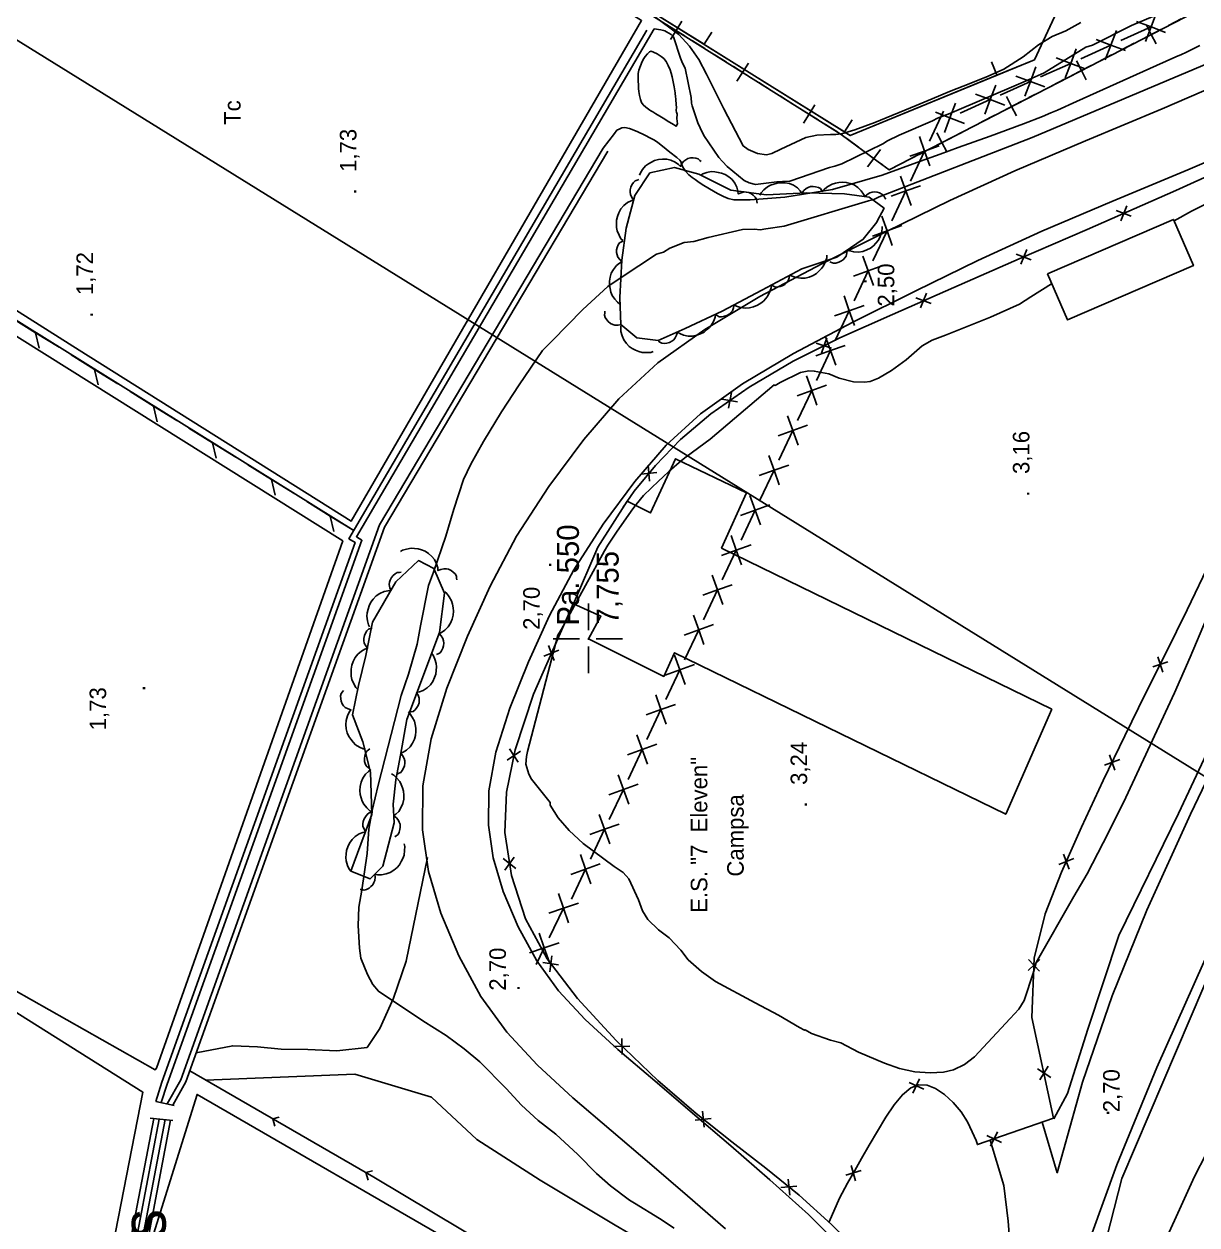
# Model space of a CAD drawing. Extents: x 730854 to 731444, y 4378581 to 4379608.
# Drawn here: x 730984.8 to 731091.1, y 4379229.4 to 4379338.3 of the extents above; entities that cross this region are included whole.
import ezdxf

# ---------------------------------------------------------------- set-up
doc = ezdxf.new("R2010")
doc.units = 0
doc.linetypes.add('DASHED', pattern=[0])
doc.linetypes.add('HIDDEN', pattern=[0])
doc.layers.get('0').update_dxf_attribs({"linetype": 'CONTINUOUS'})
for name, color, linetype in [('1', 7, 'CONTINUOUS'), ('11', 7, 'CONTINUOUS'), ('2', 7, 'CONTINUOUS'), ('22', 7, 'CONTINUOUS'), ('27', 7, 'CONTINUOUS'), ('29', 7, 'CONTINUOUS'), ('30', 7, 'CONTINUOUS'), ('33', 7, 'CONTINUOUS'), ('36', 7, 'CONTINUOUS'), ('44', 7, 'CONTINUOUS'), ('48', 7, 'CONTINUOUS'), ('50', 7, 'CONTINUOUS'), ('51', 7, 'CONTINUOUS'), ('53', 7, 'CONTINUOUS'), ('56', 7, 'CONTINUOUS'), ('57', 7, 'CONTINUOUS'), ('8', 7, 'CONTINUOUS'), ('9', 7, 'CONTINUOUS'), ('PATTERN_CLASS', 7, 'CONTINUOUS')]:
    doc.layers.add(name, color=color, linetype=linetype)

msp = doc.modelspace()

# ---------------------------------------------------------------- linework, layer by layer
at = {"layer": '1', "color": 0, "linetype": 'CONTINUOUS'}
for p, q in [((731046.44, 4379336.44), (731047.13, 4379337.55)), ((731046.43, 4379336.43), (731059.16, 4379328.49)), ((731072.99, 4379333.66), (731072.49, 4379334.86)), ((731059.17, 4379328.5), (731059.86, 4379329.6)), ((731085.16, 4379320.85), (731083.8, 4379321.36)), ((731084.77, 4379321.79), (731084.23, 4379320.44)), ((731076.08, 4379316.9), (731074.72, 4379317.42)), ((731075.69, 4379317.84), (731075.14, 4379316.49)), ((731066.61, 4379313.88), (731066.07, 4379312.53)), ((731067.01, 4379312.94), (731065.64, 4379313.45)), ((731058, 4379308.89), (731056.61, 4379309.34)), ((731057.56, 4379309.81), (731057.09, 4379308.44)), ((731049.48, 4379304.02), (731048.05, 4379304.25)), ((731048.92, 4379304.86), (731048.65, 4379303.43)), ((731042.15, 4379297.61), (731040.7, 4379297.47)), ((731041.38, 4379298.28), (731041.5, 4379296.83)), ((731033.26, 4379281.49), (731031.91, 4379280.95)), ((731032.34, 4379281.92), (731032.85, 4379280.56)), ((731087.11, 4379279.98), (731088.49, 4379280.45)), ((731088.01, 4379279.51), (731087.57, 4379280.9)), ((731029.8, 4379272.34), (731028.59, 4379271.53)), ((731028.81, 4379272.57), (731029.59, 4379271.34)), ((731082.75, 4379271.09), (731084.12, 4379271.58)), ((731083.66, 4379270.63), (731083.19, 4379272.01)), ((731028.21, 4379262.6), (731029.38, 4379261.72)), ((731029.22, 4379262.73), (731028.37, 4379261.55)), ((731078.6, 4379262.08), (731079.96, 4379262.62)), ((731079.52, 4379261.65), (731079.02, 4379263.02)), ((731032.63, 4379253.78), (731032.45, 4379252.34)), ((731031.81, 4379253.18), (731033.25, 4379252.97)), ((731075.81, 4379252.45), (731076.87, 4379253.45)), ((731076.83, 4379252.39), (731075.85, 4379253.47)), ((731038.98, 4379246.3), (731039.02, 4379244.85)), ((731038.26, 4379245.58), (731039.72, 4379245.6)), ((731077.86, 4379242.75), (731076.65, 4379243.55)), ((731076.86, 4379242.55), (731077.64, 4379243.79)), ((731065.02, 4379242.29), (731066.35, 4379241.7)), ((731065.36, 4379241.33), (731065.97, 4379242.65)), ((731046.28, 4379239.69), (731046.45, 4379238.24)), ((731045.62, 4379238.9), (731047.07, 4379239.05)), ((731072.07, 4379237.5), (731073.39, 4379236.87)), ((731072.39, 4379236.53), (731073.04, 4379237.83)), ((731059.28, 4379233.9), (731060.68, 4379234.31)), ((731060.16, 4379233.38), (731059.78, 4379234.79)), ((731054.05, 4379233.55), (731054.21, 4379232.1)), ((731053.39, 4379232.77), (731054.84, 4379232.9))]:
    msp.add_line(p, q, dxfattribs=at)
for points in [[(731020.98, 4379352.33), (731033.7, 4379344.38), (731046.43, 4379336.44)], [(731059.16, 4379328.48), (731059.68, 4379328.16), (731072.99, 4379333.64), (731076.38, 4379335.04), (731081.16, 4379345.32)], [(731100.67, 4379328.37), (731089.2, 4379323.17), (731081.17, 4379319.64), (731075.01, 4379316.98), (731069.07, 4379314.4), (731063.51, 4379311.94), (731058.74, 4379309.82), (731054.51, 4379307.71), (731050.53, 4379305.36), (731047.05, 4379302.92), (731044.3, 4379300.59), (731042.03, 4379298.25), (731040.09, 4379295.92), (731039.09, 4379294.46)], [(731077.56, 4379315.62), (731088.98, 4379320.56), (731090.79, 4379316.38), (731079.37, 4379311.44), (731077.56, 4379315.62)], [(731077.95, 4379276.16), (731073.79, 4379266.63), (731043.76, 4379281.27), (731042.8, 4379279.12), (731035.95, 4379282.53), (731037.09, 4379284.58), (731034.6, 4379285.71), (731036.79, 4379290.83), (731039.46, 4379295), (731041.58, 4379293.95), (731043.86, 4379298.86), (731050.28, 4379295.78), (731048.03, 4379290.76), (731077.95, 4379276.16)], [(731057.77, 4379229.67), (731058.71, 4379231.81), (731059.45, 4379233.19), (731060.09, 4379234.32), (731060.72, 4379235.41), (731061.41, 4379236.62), (731062.15, 4379237.9), (731062.91, 4379239.16), (731063.67, 4379240.29), (731064.42, 4379241.19), (731065.17, 4379241.81), (731065.91, 4379242.09), (731066.66, 4379242.06), (731067.43, 4379241.76), (731068.22, 4379241.23), (731069.02, 4379240.5), (731069.74, 4379239.65), (731070.31, 4379238.73), (731070.75, 4379237.84), (731071.09, 4379237.04), (731071.22, 4379236.67), (731078.12, 4379239.07), (731076.16, 4379248.19), (731076.35, 4379253.57), (731077.36, 4379257.6), (731078.83, 4379261.37), (731080.66, 4379265.46), (731082.63, 4379269.69), (731084.57, 4379273.73), (731086.45, 4379277.56), (731088.3, 4379281.23), (731090.23, 4379285.16), (731092.37, 4379289.64)], [(731034.59, 4379285.76), (731030.96, 4379277.5), (731029.32, 4379272.48), (731028.52, 4379268.63), (731028.38, 4379264.98), (731028.97, 4379261.06), (731030.25, 4379257.14), (731032.21, 4379253.51), (731034.96, 4379249.91), (731038.47, 4379246.1), (731042.24, 4379242.48), (731045.73, 4379239.48), (731048.95, 4379236.92), (731052.04, 4379234.53), (731055.06, 4379232.08), (731058, 4379229.44), (731060.75, 4379226.73)], [(730920.01, 4379260.46), (730931.46, 4379281.77), (730995.55, 4379241.44), (730985.67, 4379190.81), (730910.65, 4379237.9), (730923.88, 4379258.11), (730920.01, 4379260.46)]]:
    msp.add_lwpolyline(points, dxfattribs=at)
at = {"layer": '11', "color": 0, "linetype": 'CONTINUOUS'}
for points in [[(731081.5, 4379228.33), (731083.84, 4379234.83), (731087.48, 4379243.67), (731092.61, 4379255.17), (731098.67, 4379268.23), (731104.93, 4379281.42), (731110.72, 4379293.44), (731115.54, 4379303.31), (731119.66, 4379311.53), (731123.49, 4379318.85), (731127.39, 4379325.48), (731131.7, 4379331.67), (731136.75, 4379338.21), (731142.64, 4379345.67), (731148.56, 4379353.19), (731153.77, 4379359.96), (731158.93, 4379366.96)], [(731048.39, 4379229.04), (731044.93, 4379232.02), (731041.48, 4379234.98), (731038.01, 4379237.94), (731034.55, 4379240.91), (731031.32, 4379243.88), (731028.56, 4379246.86), (731026.21, 4379250.1), (731024.19, 4379253.8), (731022.58, 4379257.67), (731021.46, 4379261.44), (731020.9, 4379265.21), (731020.95, 4379269.19), (731021.68, 4379273.46), (731023.12, 4379278.07), (731025, 4379282.76), (731027.04, 4379287.32), (731029.44, 4379291.83), (731032.36, 4379296.35), (731035.53, 4379300.6), (731038.72, 4379304.29), (731042.24, 4379307.55), (731046.49, 4379310.59), (731051.49, 4379313.56), (731057.11, 4379316.53), (731062.96, 4379319.46), (731068.71, 4379322.26), (731074.61, 4379324.96), (731081.01, 4379327.67), (731087.96, 4379330.58), (731095.32, 4379333.76)], [(731059.13, 4379227.12), (731055.89, 4379230.33), (731052.41, 4379233.48), (731048.87, 4379236.55), (731045.39, 4379239.53), (731041.96, 4379242.44), (731038.63, 4379245.31), (731035.65, 4379248.03), (731033.23, 4379250.61), (731031.26, 4379253.33), (731029.58, 4379256.42), (731028.23, 4379259.63), (731027.33, 4379262.66), (731026.88, 4379265.63), (731026.91, 4379268.76), (731027.55, 4379272.25), (731028.83, 4379276.23), (731030.53, 4379280.46), (731032.41, 4379284.64), (731034.62, 4379288.79), (731037.3, 4379292.94), (731040.17, 4379296.8), (731042.99, 4379300.08), (731046.1, 4379302.94), (731049.91, 4379305.66), (731054.54, 4379308.39), (731059.93, 4379311.23), (731065.63, 4379314.08), (731071.26, 4379316.83), (731077.07, 4379319.48), (731083.39, 4379322.17), (731090.3, 4379325.06), (731097.64, 4379328.21)], [(731117.29, 4379326.48), (731120.42, 4379326.9), (731115.99, 4379320.23), (731111.1, 4379309.81), (731106.1, 4379298.96), (731100.91, 4379288.05), (731095.5, 4379276.96), (731090.53, 4379266.64), (731086.58, 4379257.94), (731083.43, 4379250.16), (731080.73, 4379242.32), (731078.45, 4379234.12), (731077.09, 4379238.71)], [(731067.65, 4379189.29), (731069.58, 4379194.32), (731070.98, 4379198.69), (731071.9, 4379202.25), (731072.53, 4379205.33), (731073.02, 4379208.32), (731073.49, 4379211.33), (731073.95, 4379214.42), (731074.3, 4379217.63), (731074.42, 4379220.96), (731074.37, 4379224.14), (731074.21, 4379226.96), (731073.99, 4379229.73), (731073.6, 4379232.96), (731072.37, 4379237.07)]]:
    msp.add_lwpolyline(points, dxfattribs=at)
at = {"layer": '2', "color": 0, "linetype": 'CONTINUOUS'}
for p, q in [((730996.73, 4379240.59), (730998.39, 4379240.23)), ((730998.28, 4379238.87), (730996.21, 4379239.06))]:
    msp.add_line(p, q, dxfattribs=at)
at = {"layer": '22', "color": 0, "linetype": 'CONTINUOUS'}
for points in [[(731041.91, 4379337.83), (731042.53, 4379337.74), (731042.76, 4379337.69), (731042.89, 4379337.65), (731043.04, 4379337.58), (731043.45, 4379337.31), (731043.66, 4379337.12), (731044.3, 4379335.19), (731044.49, 4379334.73), (731044.71, 4379334.26), (731045.26, 4379331.6), (731045.31, 4379331.1), (731045.37, 4379330.86), (731045.88, 4379329.31), (731046.08, 4379328.85), (731046.41, 4379328.16), (731047.78, 4379326.17), (731048.12, 4379325.81), (731048.52, 4379325.37), (731050.06, 4379324.08), (731050.53, 4379323.89), (731051.1, 4379323.71), (731053.04, 4379323.96), (731053.54, 4379324.01), (731054.2, 4379324.04), (731057.8, 4379325.27), (731058.3, 4379325.39), (731058.93, 4379325.6), (731062.63, 4379327.41), (731063.06, 4379327.67), (731064.13, 4379328.19), (731067.14, 4379329.51), (731067.6, 4379329.73), (731068.72, 4379330.17), (731075.14, 4379332.91), (731075.62, 4379333.11), (731077.28, 4379333.86), (731081.03, 4379336.17), (731081.65, 4379336.36), (731085.18, 4379338.15), (731090.21, 4379340.26)], [(731091.38, 4379336.34), (731090.11, 4379335.69), (731089.71, 4379335.52), (731089.2, 4379335.3), (731087.44, 4379334.52), (731083.81, 4379332.88), (731080.21, 4379331.25), (731078.47, 4379330.46), (731077.87, 4379330.21), (731077.12, 4379329.9), (731075.38, 4379329.23), (731072.36, 4379328.12), (731069.46, 4379327.07), (731067.85, 4379326.48), (731066.07, 4379325.83), (731062.57, 4379324.58), (731058.07, 4379323.28), (731053.77, 4379322.57), (731050.61, 4379322.34), (731049.13, 4379322.34), (731048.62, 4379322.44), (731048.2, 4379322.64), (731047.64, 4379322.92), (731046.93, 4379323.34), (731046.27, 4379323.73), (731045.88, 4379324), (731045.63, 4379324.17), (731045.36, 4379324.36), (731045.06, 4379324.61), (731044.76, 4379324.94), (731044.52, 4379325.3), (731044.38, 4379325.6), (731044.32, 4379325.8), (731044.24, 4379325.92), (731043.96, 4379326.16), (731043.33, 4379326.67), (731042.66, 4379327.21), (731042.23, 4379327.54), (731041.94, 4379327.73), (731041.58, 4379327.94), (731041.07, 4379328.21), (731040.36, 4379328.54), (731039.69, 4379328.8), (731039.26, 4379328.89), (731038.98, 4379328.85), (731038.73, 4379328.75), (731038.53, 4379328.64), (731038.33, 4379328.34), (731037.28, 4379327.02)], [(731043.5, 4379329.27), (731043.24, 4379329.42), (731043.01, 4379329.57), (731042.89, 4379329.64), (731042.73, 4379329.73), (731042.42, 4379329.92), (731042.07, 4379330.14), (731041.79, 4379330.3), (731041.62, 4379330.41), (731041.52, 4379330.46), (731041.39, 4379330.56), (731041.15, 4379330.73), (731040.9, 4379330.96), (731040.76, 4379331.16), (731040.67, 4379331.42), (731040.59, 4379331.78), (731040.52, 4379332.16), (731040.49, 4379332.44), (731040.48, 4379332.73), (731040.47, 4379333.12), (731040.46, 4379333.48), (731040.46, 4379333.79), (731040.52, 4379334.1), (731040.66, 4379334.48), (731040.83, 4379334.87), (731040.97, 4379335.14), (731041.11, 4379335.34), (731041.3, 4379335.57), (731041.49, 4379335.75), (731041.65, 4379335.81), (731041.86, 4379335.73), (731042.19, 4379335.56), (731042.54, 4379335.34), (731042.8, 4379335.14), (731042.99, 4379334.88), (731043.19, 4379334.51), (731043.35, 4379334.12), (731043.46, 4379333.81), (731043.55, 4379333.48), (731043.64, 4379333.03), (731043.73, 4379332.57), (731043.79, 4379332.23), (731043.81, 4379332.04), (731043.83, 4379331.92), (731043.85, 4379331.75), (731043.89, 4379331.41), (731043.92, 4379331.01), (731043.93, 4379330.69), (731043.92, 4379330.5), (731043.91, 4379330.4), (731043.94, 4379330.29), (731043.99, 4379330.09), (731043.98, 4379329.71), (731044.02, 4379329.23), (731044.02, 4379329.23), (731043.9, 4379329.01), (731043.9, 4379329), (731043.5, 4379329.27)]]:
    msp.add_lwpolyline(points, dxfattribs=at)
at = {"layer": '27', "color": 0, "linetype": 'CONTINUOUS'}
for p, q in [((731007.34, 4379239.01), (731007.93, 4379239.17)), ((731007.34, 4379239.01), (731007.52, 4379238.33)), ((731015.78, 4379234.14), (731016.38, 4379234.3)), ((731015.78, 4379234.14), (731015.97, 4379233.46))]:
    msp.add_line(p, q, dxfattribs=at)
msp.add_lwpolyline([(731057.79, 4379209.4), (731040.45, 4379219.38), (731016.49, 4379233.73), (730999.81, 4379243.35)], dxfattribs=at)
at = {"layer": '29', "color": 0, "linetype": 'CONTINUOUS'}
for p, q in [((730985.84, 4379310.29), (730983.72, 4379311.61)), ((730987.96, 4379308.97), (730985.84, 4379310.29)), ((730985.84, 4379310.29), (730986.17, 4379308.87)), ((730991.18, 4379306.96), (730989.06, 4379308.28)), ((730993.3, 4379305.64), (730991.18, 4379306.96)), ((730991.18, 4379306.96), (730991.51, 4379305.55)), ((730996.52, 4379303.64), (730994.4, 4379304.96)), ((730998.65, 4379302.32), (730996.52, 4379303.64)), ((730996.52, 4379303.64), (730996.85, 4379302.22)), ((731001.87, 4379300.31), (730999.74, 4379301.63)), ((731003.99, 4379298.99), (731001.87, 4379300.31)), ((731001.87, 4379300.31), (731002.19, 4379298.9)), ((731007.21, 4379296.99), (731005.08, 4379298.31)), ((731009.33, 4379295.67), (731007.21, 4379296.99)), ((731007.21, 4379296.99), (731007.54, 4379295.57)), ((731012.55, 4379293.66), (731010.43, 4379294.98)), ((731014.67, 4379292.34), (731012.55, 4379293.66)), ((731012.55, 4379293.66), (731012.88, 4379292.25))]:
    msp.add_line(p, q, dxfattribs=at)
at = {"layer": '30', "color": 0, "linetype": 'CONTINUOUS'}
for p, q in [((730996.54, 4379239.03), (730986.19, 4379184.66)), ((730997.04, 4379238.98), (730986.7, 4379184.67)), ((730987.22, 4379184.69), (730997.57, 4379238.94)), ((730987.73, 4379184.71), (730998.07, 4379238.89))]:
    msp.add_line(p, q, dxfattribs=at)
for points in [[(731041.26, 4379337.71), (731014.24, 4379291.61), (731014.81, 4379291.26), (730997.29, 4379242.32), (730996.73, 4379240.59)], [(731041.91, 4379337.83), (731014.92, 4379291.78), (731015.42, 4379291.47), (730997.76, 4379242.16), (730997.22, 4379240.48)], [(730997.77, 4379240.36), (730998.99, 4379242.56), (731017.02, 4379292.88), (731037.28, 4379327.02)], [(730998.28, 4379240.25), (730999.45, 4379242.35), (731017.47, 4379292.67), (731037.71, 4379326.76)]]:
    msp.add_lwpolyline(points, dxfattribs=at)
at = {"layer": '33', "color": 0, "linetype": 'CONTINUOUS'}
for p, q in [((731086.96, 4379338.01), (731087.46, 4379339.33)), ((731083.31, 4379336.36), (731083.81, 4379337.68)), ((731086.96, 4379338.01), (731084.22, 4379336.77)), ((731086.96, 4379338.01), (731085.63, 4379338.5)), ((731086.96, 4379338.01), (731086.46, 4379336.68)), ((731086.96, 4379338.01), (731088.28, 4379337.51)), ((731083.31, 4379336.36), (731081.99, 4379336.86)), ((731079.67, 4379334.71), (731080.17, 4379336.03)), ((731083.31, 4379336.36), (731080.58, 4379335.12)), ((731083.31, 4379336.36), (731082.81, 4379335.04)), ((731083.31, 4379336.36), (731084.63, 4379335.86)), ((731076.02, 4379333.07), (731076.52, 4379334.39)), ((731079.67, 4379334.71), (731076.93, 4379333.48)), ((731079.67, 4379334.71), (731078.34, 4379335.21)), ((731079.67, 4379334.71), (731079.17, 4379333.39)), ((731079.67, 4379334.71), (731080.99, 4379334.21)), ((731076.02, 4379333.07), (731074.7, 4379333.56)), ((731072.38, 4379331.42), (731072.88, 4379332.74)), ((731076.02, 4379333.07), (731073.29, 4379331.83)), ((731076.02, 4379333.07), (731075.52, 4379331.74)), ((731076.02, 4379333.07), (731077.34, 4379332.57)), ((731068.73, 4379329.77), (731069.23, 4379331.09)), ((731072.38, 4379331.42), (731069.64, 4379330.18)), ((731072.38, 4379331.42), (731071.05, 4379331.92)), ((731072.38, 4379331.42), (731071.88, 4379330.1)), ((731072.38, 4379331.42), (731073.7, 4379330.92)), ((731068.14, 4379330.37), (731066.86, 4379327.66)), ((731068.73, 4379329.77), (731067.41, 4379330.27)), ((731068.73, 4379329.77), (731068.23, 4379328.45)), ((731068.73, 4379329.77), (731070.05, 4379329.27)), ((731066.43, 4379326.75), (731065.96, 4379328.09)), ((731066.43, 4379326.75), (731065.1, 4379326.28)), ((731066.43, 4379326.75), (731065.15, 4379324.04)), ((731066.43, 4379326.75), (731067.76, 4379327.23)), ((731066.43, 4379326.75), (731066.91, 4379325.42)), ((731064.73, 4379323.14), (731064.25, 4379324.47)), ((731064.73, 4379323.14), (731066.06, 4379323.61)), ((731064.73, 4379323.14), (731063.39, 4379322.66)), ((731064.73, 4379323.14), (731063.45, 4379320.42)), ((731064.73, 4379323.14), (731065.2, 4379321.81)), ((731063.02, 4379319.52), (731062.54, 4379320.85)), ((731063.02, 4379319.52), (731061.69, 4379319.04)), ((731063.02, 4379319.52), (731061.74, 4379316.81)), ((731063.02, 4379319.52), (731064.35, 4379320)), ((731063.02, 4379319.52), (731063.5, 4379318.19)), ((731061.31, 4379315.9), (731060.83, 4379317.23)), ((731061.31, 4379315.9), (731059.98, 4379315.42)), ((731061.31, 4379315.9), (731060.03, 4379313.19)), ((731061.31, 4379315.9), (731062.64, 4379316.38)), ((731061.31, 4379315.9), (731061.79, 4379314.57)), ((731059.6, 4379312.28), (731059.13, 4379313.62)), ((731059.6, 4379312.28), (731060.94, 4379312.76)), ((731059.6, 4379312.28), (731058.27, 4379311.81)), ((731059.6, 4379312.28), (731058.32, 4379309.57)), ((731059.6, 4379312.28), (731060.08, 4379310.95)), ((731057.9, 4379308.67), (731057.42, 4379310)), ((731057.9, 4379308.67), (731056.57, 4379308.19)), ((731057.9, 4379308.67), (731056.62, 4379305.95)), ((731057.9, 4379308.67), (731059.23, 4379309.14)), ((731057.9, 4379308.67), (731058.37, 4379307.34)), ((731056.19, 4379305.05), (731055.71, 4379306.38)), ((731056.19, 4379305.05), (731054.86, 4379304.57)), ((731056.19, 4379305.05), (731054.91, 4379302.34)), ((731056.19, 4379305.05), (731057.52, 4379305.53)), ((731056.19, 4379305.05), (731056.67, 4379303.72)), ((731054.48, 4379301.43), (731054, 4379302.76)), ((731054.48, 4379301.43), (731055.81, 4379301.91)), ((731054.48, 4379301.43), (731053.15, 4379300.95)), ((731054.48, 4379301.43), (731053.2, 4379298.72)), ((731054.48, 4379301.43), (731054.96, 4379300.1)), ((731052.78, 4379297.82), (731052.3, 4379299.15)), ((731052.78, 4379297.82), (731051.44, 4379297.34)), ((731052.78, 4379297.82), (731051.49, 4379295.1)), ((731052.78, 4379297.82), (731054.11, 4379298.29)), ((731052.78, 4379297.82), (731053.25, 4379296.48)), ((731051.07, 4379294.2), (731050.59, 4379295.53)), ((731051.07, 4379294.2), (731049.74, 4379293.72)), ((731051.07, 4379294.2), (731049.79, 4379291.48)), ((731051.07, 4379294.2), (731052.4, 4379294.68)), ((731051.07, 4379294.2), (731051.55, 4379292.87)), ((731049.36, 4379290.58), (731048.88, 4379291.91)), ((731049.36, 4379290.58), (731050.69, 4379291.06)), ((731049.36, 4379290.58), (731048.03, 4379290.1)), ((731049.36, 4379290.58), (731048.08, 4379287.87)), ((731049.36, 4379290.58), (731049.84, 4379289.25)), ((731047.65, 4379286.96), (731047.18, 4379288.29)), ((731047.65, 4379286.96), (731046.32, 4379286.49)), ((731047.65, 4379286.96), (731046.37, 4379284.25)), ((731047.65, 4379286.96), (731048.98, 4379287.44)), ((731047.65, 4379286.96), (731048.13, 4379285.63)), ((731045.95, 4379283.35), (731045.47, 4379284.68)), ((731045.95, 4379283.35), (731044.62, 4379282.87)), ((731045.95, 4379283.35), (731044.67, 4379280.63)), ((731045.95, 4379283.35), (731047.28, 4379283.82)), ((731045.95, 4379283.35), (731046.42, 4379282.01)), ((731044.24, 4379279.73), (731043.76, 4379281.06)), ((731044.24, 4379279.73), (731045.57, 4379280.21)), ((731044.24, 4379279.73), (731042.91, 4379279.25)), ((731044.24, 4379279.73), (731042.96, 4379277.02)), ((731044.24, 4379279.73), (731044.72, 4379278.4)), ((731042.53, 4379276.11), (731042.05, 4379277.44)), ((731042.53, 4379276.11), (731043.86, 4379276.59)), ((731042.53, 4379276.11), (731041.2, 4379275.63)), ((731042.53, 4379276.11), (731041.25, 4379273.4)), ((731042.53, 4379276.11), (731043.01, 4379274.78)), ((731040.82, 4379272.49), (731040.35, 4379273.82)), ((731040.82, 4379272.49), (731039.49, 4379272.02)), ((731040.82, 4379272.49), (731039.54, 4379269.78)), ((731040.82, 4379272.49), (731042.16, 4379272.97)), ((731040.82, 4379272.49), (731041.3, 4379271.16)), ((731039.12, 4379268.88), (731038.64, 4379270.21)), ((731039.12, 4379268.88), (731040.45, 4379269.35)), ((731039.12, 4379268.88), (731037.79, 4379268.4)), ((731039.12, 4379268.88), (731037.84, 4379266.16)), ((731039.12, 4379268.88), (731039.6, 4379267.54)), ((731037.41, 4379265.26), (731036.93, 4379266.59)), ((731037.41, 4379265.26), (731038.74, 4379265.74)), ((731037.41, 4379265.26), (731036.08, 4379264.78)), ((731037.41, 4379265.26), (731036.13, 4379262.55)), ((731037.41, 4379265.26), (731037.89, 4379263.93)), ((731035.7, 4379261.64), (731035.23, 4379262.97)), ((731035.7, 4379261.64), (731034.37, 4379261.16)), ((731035.7, 4379261.64), (731034.42, 4379258.93)), ((731035.7, 4379261.64), (731037.03, 4379262.12)), ((731035.7, 4379261.64), (731036.18, 4379260.31)), ((731033.7, 4379258.11), (731033.24, 4379259.45)), ((731033.7, 4379258.11), (731032.37, 4379257.65)), ((731033.7, 4379258.11), (731032.39, 4379255.41)), ((731033.7, 4379258.11), (731035.04, 4379258.57)), ((731033.7, 4379258.11), (731034.16, 4379256.77)), ((731031.95, 4379254.52), (731031.49, 4379255.85)), ((731031.95, 4379254.52), (731033.29, 4379254.98)), ((731031.95, 4379254.52), (731030.61, 4379254.05)), ((731031.95, 4379254.52), (731031.21, 4379253)), ((731031.95, 4379254.52), (731032.41, 4379253.18))]:
    msp.add_line(p, q, dxfattribs=at)
at = {"layer": '44', "color": 0, "linetype": 'CONTINUOUS'}
for points in [[(731038.91, 4379341.21), (731044.14, 4379337.33), (731045.11, 4379336.27), (731045.95, 4379335.07), (731046.66, 4379333.73), (731048.23, 4379330.59), (731049.98, 4379327.23), (731050.42, 4379326.9), (731051.27, 4379326.52), (731052.08, 4379326.4), (731052.57, 4379326.52), (731053.38, 4379326.94), (731055.67, 4379327.98), (731056.66, 4379328.19), (731057.89, 4379328.27), (731058.39, 4379328.25), (731058.89, 4379328.32), (731060.11, 4379328.69), (731061.93, 4379329.36), (731065.66, 4379330.9), (731067.1, 4379331.48), (731068.69, 4379332.16), (731070.63, 4379332.92), (731072.18, 4379333.55), (731073.61, 4379334.17), (731075.37, 4379335.3), (731076.76, 4379336.4), (731077.99, 4379337.13), (731079.24, 4379337.65), (731080.59, 4379338.41)], [(731024.7, 4379245.37), (731023.04, 4379246.56), (731020.94, 4379247.9), (731016.92, 4379250.57), (731016.4, 4379251.19), (731015.91, 4379252.1), (731015.33, 4379253.57), (731015.2, 4379254.48), (731015.07, 4379256.54), (731015.15, 4379258.21), (731015.41, 4379259.75), (731015.88, 4379263.08), (731016.04, 4379265.27), (731016.34, 4379266.96), (731016.89, 4379269.27), (731018.98, 4379277.4), (731019.64, 4379279.34), (731020.43, 4379282.04), (731020.73, 4379283.71), (731021.45, 4379287.36), (731021.9, 4379288.57), (731023.03, 4379291.84), (731023.74, 4379294.29), (731024.64, 4379296.98), (731025.3, 4379298.36), (731026.45, 4379300.42), (731028.07, 4379303.11), (731029.68, 4379305.56), (731031.8, 4379308.66), (731032.65, 4379309.55), (731035.45, 4379312.38), (731037.72, 4379314.48), (731038.91, 4379315.3), (731042.11, 4379317.42), (731042.77, 4379317.58), (731043.34, 4379317.96), (731044.64, 4379318.46), (731045.5, 4379318.56), (731046.82, 4379318.91), (731049.91, 4379319.63), (731051.02, 4379319.67), (731051.52, 4379319.6), (731052.02, 4379319.69), (731053.7, 4379319.96), (731061.34, 4379322.25), (731061.83, 4379322.37), (731062.3, 4379322.6), (731076.19, 4379328), (731076.18, 4379327.98), (731094.72, 4379335.82)], [(731089.04, 4379320.42), (731090.63, 4379321.3), (731093.44, 4379322.71)], [(731052.79, 4379305.56), (731052.89, 4379305.5), (731053.32, 4379305.76), (731055.17, 4379306.69), (731055.93, 4379306.82), (731056.43, 4379306.8), (731057.75, 4379306.55), (731058.68, 4379306.16), (731059.99, 4379305.83), (731060.99, 4379305.8), (731061.49, 4379305.86), (731062.25, 4379306.17), (731063.44, 4379306.86), (731064.76, 4379307.83), (731066.22, 4379309.11), (731067.11, 4379309.61), (731068.33, 4379310.07), (731072.4, 4379311.69), (731075.02, 4379312.86), (731076.07, 4379313.55), (731077.94, 4379314.73)], [(731033.96, 4379284.21), (731037.4, 4379290.51), (731037.72, 4379291.03), (731038.56, 4379292.29), (731039.99, 4379294.31), (731040.29, 4379294.71), (731040.94, 4379295.52), (731042.33, 4379296.86), (731042.71, 4379297.19), (731043.27, 4379297.73), (731044.39, 4379298.71), (731044.8, 4379299.02), (731046.98, 4379300.62), (731052.79, 4379305.56)], [(731091.98, 4379284.37), (731090.51, 4379280.86), (731089.07, 4379277.62), (731084.66, 4379268.15), (731083.09, 4379264.96), (731081.16, 4379261.21), (731079.95, 4379259.17), (731076.54, 4379253.17), (731076.3, 4379252.32), (731075.45, 4379249.73), (731074.97, 4379248.96), (731074.19, 4379248.1), (731070.96, 4379244.63), (731070.04, 4379243.94), (731069.06, 4379243.46), (731068.15, 4379243.25), (731066.92, 4379243.17), (731065.55, 4379243.28), (731064.16, 4379243.58), (731062.79, 4379244.07), (731060.43, 4379245.05), (731058.83, 4379245.9), (731057.9, 4379246.14), (731056.17, 4379246.76), (731055.6, 4379247.07), (731055.54, 4379247.05), (731055.09, 4379247.28), (731053.18, 4379248.42), (731051.06, 4379249.52), (731047.46, 4379251.46), (731046.2, 4379252.36), (731045, 4379253.42), (731044.34, 4379254.3), (731043.27, 4379255.41), (731042.29, 4379256.14), (731041.35, 4379257.08), (731040.86, 4379257.87), (731040.49, 4379258.86), (731039.6, 4379260.78), (731039.1, 4379261.33), (731038.29, 4379261.9), (731035.48, 4379263.98), (731034.2, 4379265.16), (731033.22, 4379266.31), (731032.48, 4379267.46), (731032.47, 4379267.69), (731030.79, 4379269.82), (731030.54, 4379270.27), (731030.29, 4379271.17), (731030.33, 4379271.87), (731030.42, 4379272.33), (731033.18, 4379282.85), (731033.5, 4379283.41), (731033.96, 4379284.21)], [(731043.72, 4379229.11), (731042.4, 4379229.98), (731040.12, 4379231.37), (731040.12, 4379231.37), (731039.69, 4379231.64), (731037.94, 4379232.92), (731036.69, 4379234.05), (731034.98, 4379235.78), (731033, 4379237.61), (731031.41, 4379238.86), (731029.89, 4379240.26), (731028.49, 4379241.76), (731026.12, 4379244.17), (731024.7, 4379245.37)]]:
    msp.add_lwpolyline(points, dxfattribs=at)
at = {"layer": '51', "color": 0, "linetype": 'CONTINUOUS'}
for points in [[(730947.19, 4379396.41), (730977.29, 4379378.33), (731002.74, 4379362.67), (731027.8, 4379346.69), (731040.77, 4379338.59), (731014.44, 4379293.19), (730989.77, 4379308.69), (730969.58, 4379321.48), (730999.76, 4379364.5)], [(730916.57, 4379292.41), (730942.89, 4379335.77), (731013.68, 4379291.41), (730996.8, 4379243.59), (730996.8, 4379243.59), (730996.68, 4379243.46), (730977.42, 4379254.32), (730929.09, 4379284.8), (730916.48, 4379292.44)], [(731015.67, 4379107.46), (731011.37, 4379109.85), (731000, 4379115.67), (730986.66, 4379121.98), (730973.01, 4379129.19), (730968.89, 4379134.86), (730975.65, 4379150.65), (730982.92, 4379170.5), (730988.09, 4379184), (730996.53, 4379228.56), (731000.47, 4379241.23), (731025.47, 4379226.76), (731049.42, 4379212.19), (731062.41, 4379204.34), (731048.11, 4379173.96), (731029.22, 4379135.34), (731018.56, 4379111.6), (731015.67, 4379107.46)]]:
    msp.add_lwpolyline(points, dxfattribs=at)
at = {"layer": '53', "color": 0, "linetype": 'CONTINUOUS'}
for points in [[(731040.58, 4379324.56), (731040.66, 4379324.78), (731040.86, 4379325.08), (731041.13, 4379325.41), (731041.39, 4379325.6), (731041.67, 4379325.75), (731041.95, 4379325.9), (731042.29, 4379325.99), (731042.66, 4379326.03), (731043.05, 4379326.03), (731043.43, 4379325.94), (731043.83, 4379325.76), (731044.13, 4379325.55), (731044.3, 4379325.37), (731044.43, 4379325.62), (731044.61, 4379325.85), (731044.79, 4379325.97), (731044.97, 4379326.07), (731045.22, 4379326.13), (731045.44, 4379326.14), (731045.7, 4379326.11), (731045.91, 4379326.05), (731046.05, 4379325.91), (731046.17, 4379325.8)], [(731046.13, 4379324.58), (731046.32, 4379324.7), (731046.68, 4379324.81), (731047.09, 4379324.89), (731047.4, 4379324.88), (731047.72, 4379324.82), (731048.03, 4379324.75), (731048.36, 4379324.62), (731048.67, 4379324.42), (731048.97, 4379324.17), (731049.21, 4379323.86), (731049.41, 4379323.47), (731049.51, 4379323.12), (731049.53, 4379322.87), (731049.79, 4379322.98), (731050.07, 4379323.05), (731050.28, 4379323.03), (731050.49, 4379323), (731050.72, 4379322.88), (731050.9, 4379322.75), (731051.08, 4379322.57), (731051.2, 4379322.38), (731051.22, 4379322.18), (731051.25, 4379322.03)], [(731039.06, 4379318.64), (731038.9, 4379318.81), (731038.73, 4379319.14), (731038.56, 4379319.52), (731038.51, 4379319.84), (731038.5, 4379320.16), (731038.51, 4379320.48), (731038.58, 4379320.82), (731038.71, 4379321.17), (731038.89, 4379321.51), (731039.15, 4379321.81), (731039.49, 4379322.08), (731039.82, 4379322.25), (731040.05, 4379322.32), (731039.9, 4379322.55), (731039.77, 4379322.81), (731039.74, 4379323.03), (731039.74, 4379323.23), (731039.8, 4379323.49), (731039.9, 4379323.69), (731040.04, 4379323.9), (731040.19, 4379324.05), (731040.38, 4379324.12), (731040.53, 4379324.17)], [(731051.5, 4379322.76), (731051.61, 4379322.96), (731051.86, 4379323.23), (731052.18, 4379323.51), (731052.46, 4379323.65), (731052.77, 4379323.76), (731053.07, 4379323.85), (731053.42, 4379323.89), (731053.79, 4379323.87), (731054.18, 4379323.8), (731054.53, 4379323.65), (731054.9, 4379323.41), (731055.16, 4379323.15), (731055.3, 4379322.95), (731055.47, 4379323.17), (731055.68, 4379323.37), (731055.88, 4379323.46), (731056.07, 4379323.53), (731056.33, 4379323.54), (731056.55, 4379323.51), (731056.8, 4379323.45), (731056.99, 4379323.35), (731057.11, 4379323.18), (731057.21, 4379323.06)], [(731057.23, 4379323.15), (731057.37, 4379323.34), (731057.67, 4379323.55), (731058.04, 4379323.76), (731058.34, 4379323.85), (731058.66, 4379323.9), (731058.98, 4379323.94), (731059.33, 4379323.91), (731059.69, 4379323.82), (731060.05, 4379323.68), (731060.38, 4379323.46), (731060.69, 4379323.16), (731060.9, 4379322.86), (731061, 4379322.63), (731061.21, 4379322.82), (731061.45, 4379322.98), (731061.66, 4379323.03), (731061.87, 4379323.06), (731062.13, 4379323.03), (731062.34, 4379322.96), (731062.56, 4379322.85), (731062.74, 4379322.71), (731062.82, 4379322.53), (731062.9, 4379322.39)], [(731062.58, 4379319.92), (731062.59, 4379319.69), (731062.51, 4379319.33), (731062.38, 4379318.93), (731062.21, 4379318.66), (731062.01, 4379318.41), (731061.8, 4379318.17), (731061.52, 4379317.96), (731061.19, 4379317.79), (731060.82, 4379317.65), (731060.44, 4379317.59), (731060, 4379317.61), (731059.64, 4379317.7), (731059.42, 4379317.8), (731059.39, 4379317.52), (731059.31, 4379317.24), (731059.19, 4379317.07), (731059.06, 4379316.9), (731058.84, 4379316.76), (731058.64, 4379316.67), (731058.39, 4379316.6), (731058.17, 4379316.58), (731057.99, 4379316.66), (731057.84, 4379316.72)], [(731038.77, 4379312.91), (731038.58, 4379313.05), (731038.34, 4379313.33), (731038.1, 4379313.67), (731037.99, 4379313.97), (731037.91, 4379314.28), (731037.85, 4379314.6), (731037.85, 4379314.95), (731037.91, 4379315.32), (731038.02, 4379315.69), (731038.21, 4379316.03), (731038.49, 4379316.37), (731038.78, 4379316.6), (731038.99, 4379316.72), (731038.79, 4379316.91), (731038.62, 4379317.14), (731038.55, 4379317.34), (731038.5, 4379317.55), (731038.51, 4379317.81), (731038.56, 4379318.02), (731038.66, 4379318.26), (731038.78, 4379318.44), (731038.95, 4379318.54), (731039.09, 4379318.63)], [(731057.57, 4379317.32), (731057.56, 4379317.08), (731057.44, 4379316.74), (731057.27, 4379316.35), (731057.08, 4379316.1), (731056.85, 4379315.87), (731056.62, 4379315.66), (731056.32, 4379315.47), (731055.97, 4379315.33), (731055.59, 4379315.23), (731055.21, 4379315.22), (731054.77, 4379315.28), (731054.43, 4379315.4), (731054.21, 4379315.52), (731054.15, 4379315.25), (731054.05, 4379314.98), (731053.91, 4379314.82), (731053.76, 4379314.67), (731053.53, 4379314.54), (731053.32, 4379314.48), (731053.07, 4379314.43), (731052.85, 4379314.44), (731052.68, 4379314.54), (731052.53, 4379314.61)], [(731052.54, 4379314.61), (731052.52, 4379314.37), (731052.4, 4379314.03), (731052.23, 4379313.64), (731052.04, 4379313.39), (731051.81, 4379313.16), (731051.57, 4379312.95), (731051.27, 4379312.77), (731050.93, 4379312.63), (731050.55, 4379312.53), (731050.16, 4379312.51), (731049.73, 4379312.58), (731049.38, 4379312.7), (731049.17, 4379312.82), (731049.11, 4379312.55), (731049, 4379312.28), (731048.87, 4379312.12), (731048.72, 4379311.97), (731048.49, 4379311.85), (731048.28, 4379311.78), (731048.03, 4379311.74), (731047.81, 4379311.74), (731047.63, 4379311.84), (731047.49, 4379311.91)], [(731041.83, 4379308.58), (731041.61, 4379308.5), (731041.24, 4379308.48), (731040.82, 4379308.49), (731040.52, 4379308.58), (731040.22, 4379308.71), (731039.93, 4379308.85), (731039.65, 4379309.05), (731039.39, 4379309.32), (731039.16, 4379309.63), (731039, 4379309.99), (731038.9, 4379310.41), (731038.88, 4379310.78), (731038.91, 4379311.03), (731038.64, 4379310.98), (731038.35, 4379310.97), (731038.15, 4379311.04), (731037.95, 4379311.12), (731037.75, 4379311.29), (731037.61, 4379311.46), (731037.48, 4379311.68), (731037.4, 4379311.88), (731037.43, 4379312.08), (731037.44, 4379312.24)], [(731047.47, 4379311.95), (731047.45, 4379311.71), (731047.31, 4379311.37), (731047.12, 4379311), (731046.92, 4379310.76), (731046.67, 4379310.54), (731046.43, 4379310.34), (731046.12, 4379310.17), (731045.77, 4379310.05), (731045.38, 4379309.97), (731044.99, 4379309.98), (731044.57, 4379310.06), (731044.23, 4379310.2), (731044.02, 4379310.34), (731043.95, 4379310.07), (731043.83, 4379309.81), (731043.68, 4379309.65), (731043.52, 4379309.51), (731043.29, 4379309.4), (731043.07, 4379309.34), (731042.82, 4379309.31), (731042.6, 4379309.33), (731042.43, 4379309.44), (731042.29, 4379309.52)], [(731018.92, 4379290.44), (731019.11, 4379290.56), (731019.47, 4379290.66), (731019.88, 4379290.75), (731020.19, 4379290.73), (731020.51, 4379290.68), (731020.83, 4379290.61), (731021.15, 4379290.47), (731021.46, 4379290.27), (731021.76, 4379290.01), (731021.99, 4379289.71), (731022.19, 4379289.32), (731022.29, 4379288.96), (731022.31, 4379288.72), (731022.57, 4379288.82), (731022.85, 4379288.89), (731023.07, 4379288.87), (731023.27, 4379288.84), (731023.5, 4379288.72), (731023.68, 4379288.59), (731023.86, 4379288.41), (731023.98, 4379288.22), (731024, 4379288.02), (731024.02, 4379287.87)], [(731016.11, 4379283.61), (731016, 4379283.81), (731015.92, 4379284.17), (731015.86, 4379284.59), (731015.89, 4379284.9), (731015.97, 4379285.22), (731016.06, 4379285.53), (731016.22, 4379285.84), (731016.44, 4379286.14), (731016.71, 4379286.42), (731017.03, 4379286.64), (731017.43, 4379286.81), (731017.79, 4379286.89), (731018.03, 4379286.9), (731017.94, 4379287.16), (731017.89, 4379287.45), (731017.92, 4379287.66), (731017.97, 4379287.86), (731018.1, 4379288.09), (731018.24, 4379288.26), (731018.43, 4379288.43), (731018.62, 4379288.54), (731018.83, 4379288.55), (731018.98, 4379288.56)], [(731022.93, 4379286.78), (731023.11, 4379286.64), (731023.32, 4379286.34), (731023.54, 4379285.98), (731023.63, 4379285.67), (731023.68, 4379285.35), (731023.71, 4379285.04), (731023.69, 4379284.69), (731023.6, 4379284.32), (731023.46, 4379283.96), (731023.25, 4379283.63), (731022.94, 4379283.32), (731022.64, 4379283.11), (731022.42, 4379283.01), (731022.6, 4379282.8), (731022.76, 4379282.56), (731022.82, 4379282.35), (731022.85, 4379282.14), (731022.82, 4379281.89), (731022.75, 4379281.67), (731022.64, 4379281.45), (731022.5, 4379281.27), (731022.32, 4379281.18), (731022.18, 4379281.11)], [(731015.03, 4379277.97), (731014.86, 4379278.13), (731014.68, 4379278.45), (731014.51, 4379278.83), (731014.45, 4379279.15), (731014.43, 4379279.47), (731014.43, 4379279.79), (731014.49, 4379280.13), (731014.61, 4379280.48), (731014.79, 4379280.83), (731015.04, 4379281.13), (731015.37, 4379281.41), (731015.69, 4379281.59), (731015.93, 4379281.67), (731015.76, 4379281.89), (731015.63, 4379282.15), (731015.6, 4379282.37), (731015.59, 4379282.57), (731015.65, 4379282.83), (731015.74, 4379283.03), (731015.87, 4379283.25), (731016.02, 4379283.41), (731016.21, 4379283.47), (731016.36, 4379283.53)], [(731021.74, 4379281.22), (731021.88, 4379281.04), (731022.02, 4379280.7), (731022.15, 4379280.3), (731022.17, 4379279.98), (731022.14, 4379279.66), (731022.11, 4379279.34), (731022, 4379279.01), (731021.84, 4379278.67), (731021.62, 4379278.35), (731021.33, 4379278.08), (731020.97, 4379277.85), (731020.63, 4379277.71), (731020.38, 4379277.66), (731020.52, 4379277.42), (731020.62, 4379277.15), (731020.62, 4379276.93), (731020.61, 4379276.72), (731020.52, 4379276.48), (731020.4, 4379276.29), (731020.24, 4379276.09), (731020.07, 4379275.95), (731019.87, 4379275.91), (731019.72, 4379275.87)], [(731015.75, 4379272.51), (731015.52, 4379272.55), (731015.19, 4379272.71), (731014.83, 4379272.93), (731014.61, 4379273.16), (731014.41, 4379273.42), (731014.23, 4379273.68), (731014.09, 4379274), (731014, 4379274.36), (731013.95, 4379274.75), (731013.98, 4379275.13), (731014.1, 4379275.55), (731014.27, 4379275.88), (731014.42, 4379276.08), (731014.16, 4379276.17), (731013.91, 4379276.31), (731013.76, 4379276.47), (731013.63, 4379276.64), (731013.54, 4379276.88), (731013.5, 4379277.1), (731013.49, 4379277.35), (731013.53, 4379277.57), (731013.65, 4379277.73), (731013.74, 4379277.86)], [(731019.6, 4379275.9), (731019.77, 4379275.75), (731019.97, 4379275.44), (731020.17, 4379275.07), (731020.25, 4379274.76), (731020.29, 4379274.44), (731020.31, 4379274.12), (731020.27, 4379273.78), (731020.17, 4379273.42), (731020.01, 4379273.06), (731019.79, 4379272.74), (731019.47, 4379272.44), (731019.16, 4379272.24), (731018.93, 4379272.15), (731019.11, 4379271.94), (731019.26, 4379271.69), (731019.3, 4379271.48), (731019.32, 4379271.27), (731019.28, 4379271.02), (731019.2, 4379270.81), (731019.08, 4379270.58), (731018.94, 4379270.41), (731018.75, 4379270.34), (731018.61, 4379270.27)], [(731016.32, 4379266.83), (731016.12, 4379266.95), (731015.86, 4379267.21), (731015.59, 4379267.53), (731015.45, 4379267.82), (731015.35, 4379268.12), (731015.26, 4379268.43), (731015.23, 4379268.78), (731015.26, 4379269.15), (731015.34, 4379269.53), (731015.5, 4379269.89), (731015.75, 4379270.25), (731016.01, 4379270.51), (731016.21, 4379270.64), (731016, 4379270.82), (731015.8, 4379271.03), (731015.72, 4379271.23), (731015.65, 4379271.42), (731015.64, 4379271.68), (731015.67, 4379271.91), (731015.75, 4379272.15), (731015.85, 4379272.34), (731016.02, 4379272.46), (731016.14, 4379272.55)], [(731018.09, 4379270.29), (731018.3, 4379270.18), (731018.56, 4379269.93), (731018.84, 4379269.61), (731018.99, 4379269.33), (731019.09, 4379269.02), (731019.19, 4379268.72), (731019.23, 4379268.37), (731019.21, 4379268), (731019.14, 4379267.61), (731018.99, 4379267.26), (731018.75, 4379266.89), (731018.49, 4379266.63), (731018.29, 4379266.49), (731018.51, 4379266.32), (731018.71, 4379266.11), (731018.8, 4379265.91), (731018.87, 4379265.72), (731018.88, 4379265.46), (731018.85, 4379265.24), (731018.79, 4379264.99), (731018.69, 4379264.8), (731018.52, 4379264.68), (731018.4, 4379264.58)], [(731014.4, 4379261.46), (731014.26, 4379261.64), (731014.12, 4379261.99), (731013.99, 4379262.39), (731013.97, 4379262.7), (731014, 4379263.02), (731014.03, 4379263.34), (731014.13, 4379263.68), (731014.3, 4379264.01), (731014.52, 4379264.33), (731014.8, 4379264.6), (731015.17, 4379264.84), (731015.51, 4379264.98), (731015.75, 4379265.03), (731015.61, 4379265.27), (731015.51, 4379265.54), (731015.51, 4379265.76), (731015.52, 4379265.97), (731015.61, 4379266.21), (731015.73, 4379266.4), (731015.89, 4379266.6), (731016.06, 4379266.74), (731016.26, 4379266.78), (731016.41, 4379266.82)], [(731019.24, 4379263.93), (731019.3, 4379263.7), (731019.29, 4379263.33), (731019.25, 4379262.92), (731019.14, 4379262.62), (731018.99, 4379262.33), (731018.83, 4379262.05), (731018.6, 4379261.79), (731018.32, 4379261.55), (731017.99, 4379261.34), (731017.62, 4379261.21), (731017.19, 4379261.13), (731016.83, 4379261.14), (731016.59, 4379261.19), (731016.61, 4379260.92), (731016.6, 4379260.63), (731016.51, 4379260.43), (731016.42, 4379260.24), (731016.24, 4379260.06), (731016.06, 4379259.93), (731015.83, 4379259.81), (731015.62, 4379259.75), (731015.42, 4379259.79), (731015.27, 4379259.81)]]:
    msp.add_lwpolyline(points, dxfattribs=at)
at = {"layer": '56', "color": 0, "linetype": 'CONTINUOUS'}
for p, q in [((731089.7, 4379338.74), (731088.53, 4379338.13)), ((731044.72, 4379337.16), (731043.07, 4379338.2)), ((731043.9, 4379337.68), (731043.39, 4379336.88)), ((731043.9, 4379337.68), (731044.43, 4379338.53)), ((731087.84, 4379337.78), (731086.11, 4379336.88)), ((731086.97, 4379337.33), (731086.51, 4379338.22)), ((731046.5, 4379336.05), (731045.38, 4379336.75)), ((731085.44, 4379336.54), (731084.27, 4379335.93)), ((731086.97, 4379337.33), (731087.41, 4379336.49)), ((731048.46, 4379334.81), (731047.35, 4379335.51)), ((731083.38, 4379335.47), (731082.2, 4379334.86)), ((731050.75, 4379333.37), (731049.1, 4379334.41)), ((731049.92, 4379333.89), (731050.46, 4379334.74)), ((731081.52, 4379334.51), (731079.78, 4379333.61)), ((731080.65, 4379334.06), (731080.19, 4379334.95)), ((731049.92, 4379333.89), (731049.42, 4379333.09)), ((731079.12, 4379333.27), (731077.95, 4379332.66)), ((731080.65, 4379334.06), (731081.08, 4379333.22)), ((731052.52, 4379332.26), (731051.41, 4379332.96)), ((731077.05, 4379332.2), (731075.88, 4379331.6)), ((731054.49, 4379331.02), (731053.37, 4379331.72)), ((731075.19, 4379331.24), (731073.46, 4379330.34)), ((731074.32, 4379330.79), (731073.86, 4379331.69)), ((731056.78, 4379329.58), (731055.13, 4379330.62)), ((731055.95, 4379330.1), (731055.45, 4379329.3)), ((731055.95, 4379330.1), (731056.49, 4379330.95)), ((731072.79, 4379330), (731071.62, 4379329.4)), ((731074.32, 4379330.79), (731074.76, 4379329.95)), ((731058.55, 4379328.47), (731057.43, 4379329.17)), ((731070.72, 4379328.93), (731069.55, 4379328.33)), ((731060.43, 4379327.11), (731059.37, 4379327.89)), ((731068.86, 4379327.97), (731067.13, 4379327.08)), ((731068, 4379327.52), (731067.54, 4379328.42)), ((731061.82, 4379326.08), (731062.42, 4379326.89)), ((731066.47, 4379326.73), (731065.3, 4379326.13)), ((731068, 4379327.52), (731068.43, 4379326.68)), ((731061.82, 4379326.08), (731061.26, 4379325.32)), ((731064.4, 4379325.66), (731063.23, 4379325.06))]:
    msp.add_line(p, q, dxfattribs=at)
msp.add_lwpolyline([(731062.6, 4379325.5), (731062.21, 4379325.79), (731061.04, 4379326.66)], dxfattribs=at)
at = {"layer": '57', "color": 0, "linetype": 'CONTINUOUS'}
for p, q in [((731035.95, 4379283.33), (731035.95, 4379285.73)), ((731035.15, 4379282.53), (731032.75, 4379282.53)), ((731039.05, 4379282.53), (731036.65, 4379282.53)), ((731035.95, 4379279.43), (731035.95, 4379281.83))]:
    msp.add_line(p, q, dxfattribs=at)
msp.add_point((731035.95, 4379282.53), dxfattribs=at)
at = {"layer": '8', "color": 0, "linetype": 'DASHED'}
msp.add_lwpolyline([(731000.4, 4379244.99), (731003.7, 4379245.63), (731005.96, 4379245.53), (731008.1, 4379245.34), (731010.5, 4379245.29), (731013.15, 4379245.17), (731015.89, 4379245.48), (731017.04, 4379247.19), (731018.27, 4379249.94), (731019.44, 4379253.3), (731021.35, 4379262.69)], dxfattribs=at)
at = {"layer": '8', "color": 0, "linetype": 'CONTINUOUS'}
msp.add_lwpolyline([(731062.54, 4379211.91), (731058.36, 4379216.25), (731051.36, 4379221.36), (731044.56, 4379225.75), (731038.38, 4379229.37), (731031.58, 4379233.44), (731025.83, 4379237.15), (731021.74, 4379240.96), (731014.78, 4379243.06), (731001.25, 4379242.51)], dxfattribs=at)
at = {"layer": '9', "color": 0, "linetype": 'HIDDEN'}
for points in [[(731145.08, 4379343.91), (731141.56, 4379337.59), (731137.24, 4379328.94), (731133.56, 4379320.77), (731128.52, 4379311), (731124.24, 4379302.16), (731120.41, 4379293.91), (731115.83, 4379285.17), (731111.84, 4379277.61), (731107.64, 4379269.41), (731104.32, 4379261.79), (731100.65, 4379253.71), (731097.26, 4379246.58), (731094.06, 4379239.96), (731090.89, 4379233.78), (731087.08, 4379225.42)], [(731116.88, 4379325.16), (731117.52, 4379324.77), (731112.34, 4379314.37), (731106.79, 4379303.15), (731101.22, 4379291.98), (731095.02, 4379278.53), (731089.43, 4379266.69), (731084.03, 4379255.62), (731081.22, 4379247.14), (731079.39, 4379241.32), (731078.13, 4379239.01)], [(731081.22, 4379221.55), (731084.32, 4379233.59), (731091.73, 4379251.02), (731100.49, 4379269.33), (731111.2, 4379291.73), (731118.15, 4379306.14)]]:
    msp.add_lwpolyline(points, dxfattribs=at)
at = {"layer": 'PATTERN_CLASS', "color": 0, "linetype": 'CONTINUOUS'}
for points in [[(731082.48, 4379348.17), (731076.38, 4379335.04), (731059.68, 4379328.16), (731004.35, 4379362.71), (730960.38, 4379390.41), (730944.59, 4379400)], [(730946.81, 4379398.75), (731058.86, 4379328.27), (731062.21, 4379325.79), (731063.21, 4379325.05), (731113.96, 4379351.27), (731228.73, 4379296.36)], [(731039.09, 4379294.46), (731040.09, 4379295.92), (731042.03, 4379298.25), (731044.3, 4379300.59), (731047.05, 4379302.92), (731050.53, 4379305.36), (731054.51, 4379307.71), (731058.74, 4379309.82), (731063.51, 4379311.94), (731069.07, 4379314.4), (731075.01, 4379316.98), (731081.17, 4379319.64), (731089.2, 4379323.17), (731100.67, 4379328.37)], [(731062.14, 4379320.39), (731062.11, 4379320.31), (731060.86, 4379318.76), (731058.46, 4379317.14), (731055.29, 4379316.09), (731051.68, 4379314.15), (731048.08, 4379312.23), (731044.73, 4379310.66), (731042.26, 4379309.57), (731040.33, 4379309.83), (731038.88, 4379311.04), (731038.8, 4379313.48), (731038.99, 4379316.86), (731039.36, 4379319.76), (731040.15, 4379322.73), (731041.53, 4379324.77), (731043.74, 4379325.26), (731045.96, 4379324.66), (731048.87, 4379323.21), (731052.09, 4379322.79), (731055.72, 4379322.98), (731059.18, 4379322.89), (731061.4, 4379322.59), (731062.75, 4379321.57), (731062.14, 4379320.39)], [(731092.37, 4379289.64), (731090.23, 4379285.16), (731088.3, 4379281.23), (731086.45, 4379277.56), (731084.57, 4379273.73), (731082.63, 4379269.69), (731080.66, 4379265.46), (731078.83, 4379261.37), (731077.36, 4379257.6), (731076.35, 4379253.57), (731076.16, 4379248.19), (731078.12, 4379239.07), (731071.22, 4379236.67), (731071.09, 4379237.04), (731070.75, 4379237.84), (731070.31, 4379238.73), (731069.74, 4379239.65), (731069.02, 4379240.5), (731068.22, 4379241.23), (731067.43, 4379241.76), (731066.66, 4379242.06), (731065.91, 4379242.09), (731065.17, 4379241.81), (731064.42, 4379241.19), (731063.67, 4379240.29), (731062.91, 4379239.16), (731062.15, 4379237.9), (731061.41, 4379236.62), (731060.72, 4379235.41), (731060.09, 4379234.32), (731059.45, 4379233.19), (731058.71, 4379231.81), (731057.77, 4379229.67)], [(731014.41, 4379261.46), (731014.71, 4379262.28), (731016.33, 4379266.61), (731016.21, 4379270.44), (731015.49, 4379273.19), (731014.57, 4379275.65), (731015.11, 4379278.3), (731015.76, 4379281.02), (731016.37, 4379284.05), (731018.48, 4379287.69), (731020.54, 4379289.62), (731021.95, 4379288.91), (731022.91, 4379286.66), (731022.44, 4379283.09), (731019.48, 4379275.23), (731018.91, 4379271.98), (731018.5, 4379269.75), (731018.24, 4379267.55), (731018.33, 4379265.85), (731017.3, 4379261.92), (731016.18, 4379260.76), (731014.41, 4379261.46)], [(731060.75, 4379226.73), (731058, 4379229.44), (731055.06, 4379232.08), (731052.04, 4379234.53), (731048.95, 4379236.92), (731045.73, 4379239.48), (731042.24, 4379242.48), (731038.47, 4379246.1), (731034.96, 4379249.91), (731032.21, 4379253.51), (731030.25, 4379257.14), (731028.97, 4379261.06), (731028.38, 4379264.98), (731028.52, 4379268.63), (731029.32, 4379272.48), (731030.96, 4379277.5), (731034.59, 4379285.76)], [(730999.81, 4379243.35), (731016.49, 4379233.73), (731040.45, 4379219.38), (731057.79, 4379209.4)]]:
    msp.add_lwpolyline(points, dxfattribs=at)
at = {"layer": 'PATTERN_CLASS', "color": 0, "linetype": 'DASHED'}
msp.add_lwpolyline([(730914.97, 4379291.87), (730942.89, 4379336.59), (730974.42, 4379317.4), (731014.67, 4379292.34)], dxfattribs=at)

# ---------------------------------------------------------------- texts
at = {"layer": '36', "color": 0, "linetype": 'CONTINUOUS'}
msp.add_text('Tc', height=1.5, rotation=90, dxfattribs=at).set_placement((731004.42, 4379329.13))
at = {"layer": '48', "color": 0, "linetype": 'CONTINUOUS'}
for s, p in [(' 1,73', (731014.92, 4379324.31)), ('.', (731014.92, 4379322.81)), (' 1,72', (730991.04, 4379313.14)), (' 2,50', (731063.68, 4379312.1)), ('.', (731061.17, 4379314.66)), ('.', (730991.04, 4379311.64)), (' 3,16', (731075.93, 4379296.92)), ('.', (731075.93, 4379295.42)), ('.', (731032.6, 4379288.96)), (' 2,70', (731031.54, 4379282.79)), (' 1,73', (730992.23, 4379273.68)), ('.', (730995.77, 4379277.78)), (' 3,24', (731055.78, 4379268.73)), ('.', (731055.78, 4379267.23)), (' 2,70', (731028.47, 4379250.07)), ('.', (731029.73, 4379250.6)), (' 2,70', (731084.11, 4379239.05)), ('.', (731083.17, 4379239.27))]:
    msp.add_text(s, height=1.5, rotation=90, dxfattribs=at).set_placement(p)
at = {"layer": '50', "color": 0, "linetype": 'CONTINUOUS'}
for s, height, p in [('E.S. "7  Eleven"', 1.5, (731046.73, 4379257.69)), ('Campsa', 1.5, (731050.03, 4379260.97)), ('A l  b a l  a t                             d e l s                      S o r e l  l  s', 4, (730997.63, 4379084.28))]:
    msp.add_text(s, height=height, rotation=90, dxfattribs=at).set_placement(p)
at = {"layer": '57', "color": 0, "linetype": 'CONTINUOUS'}
for s, p in [('Pa. 550', (731035.09, 4379283.73)), ('7,755', (731038.69, 4379283.84))]:
    msp.add_text(s, height=1.99, rotation=90, dxfattribs=at).set_placement(p)

# ---------------------------------------------------------------- meshes
at = {"color": 0, "linetype": 'CONTINUOUS'}
mesh = msp.add_polyface(dxfattribs=at)
corners = [(730854.5, 4378581), (730854.5, 4378581), (730854.5, 4378771.96), (731162.5, 4378581), (730854.5, 4378946.49), (731444, 4378581), (730854.5, 4379607.5), (731444, 4379242.01), (731444, 4379607.5)]
mesh.append_faces([[corners[k] for k in face] for face in [(0, 1, 3, 2), (2, 3, 5, 4), (4, 5, 7, 6), (6, 7, 8, 8)]], dxfattribs={"vtx0": -1, "vtx2": -1, "color": 0})
mesh = msp.add_polyface(dxfattribs=at)
corners = [(730864.5, 4378591), (730864.5, 4378591), (730864.5, 4378775.76), (731162.5, 4378591), (730864.5, 4378944.09), (731434, 4378591), (730864.5, 4379411), (731434, 4379057.91), (731162.5, 4379411), (731434, 4379242.67), (731434, 4379411)]
mesh.append_faces([[corners[k] for k in face] for face in [(0, 1, 3, 2), (2, 3, 5, 4), (4, 5, 7, 6), (6, 7, 9, 8), (8, 9, 10, 10)]], dxfattribs={"vtx0": -1, "vtx2": -1, "color": 0})

doc.saveas('drawing.dxf')
